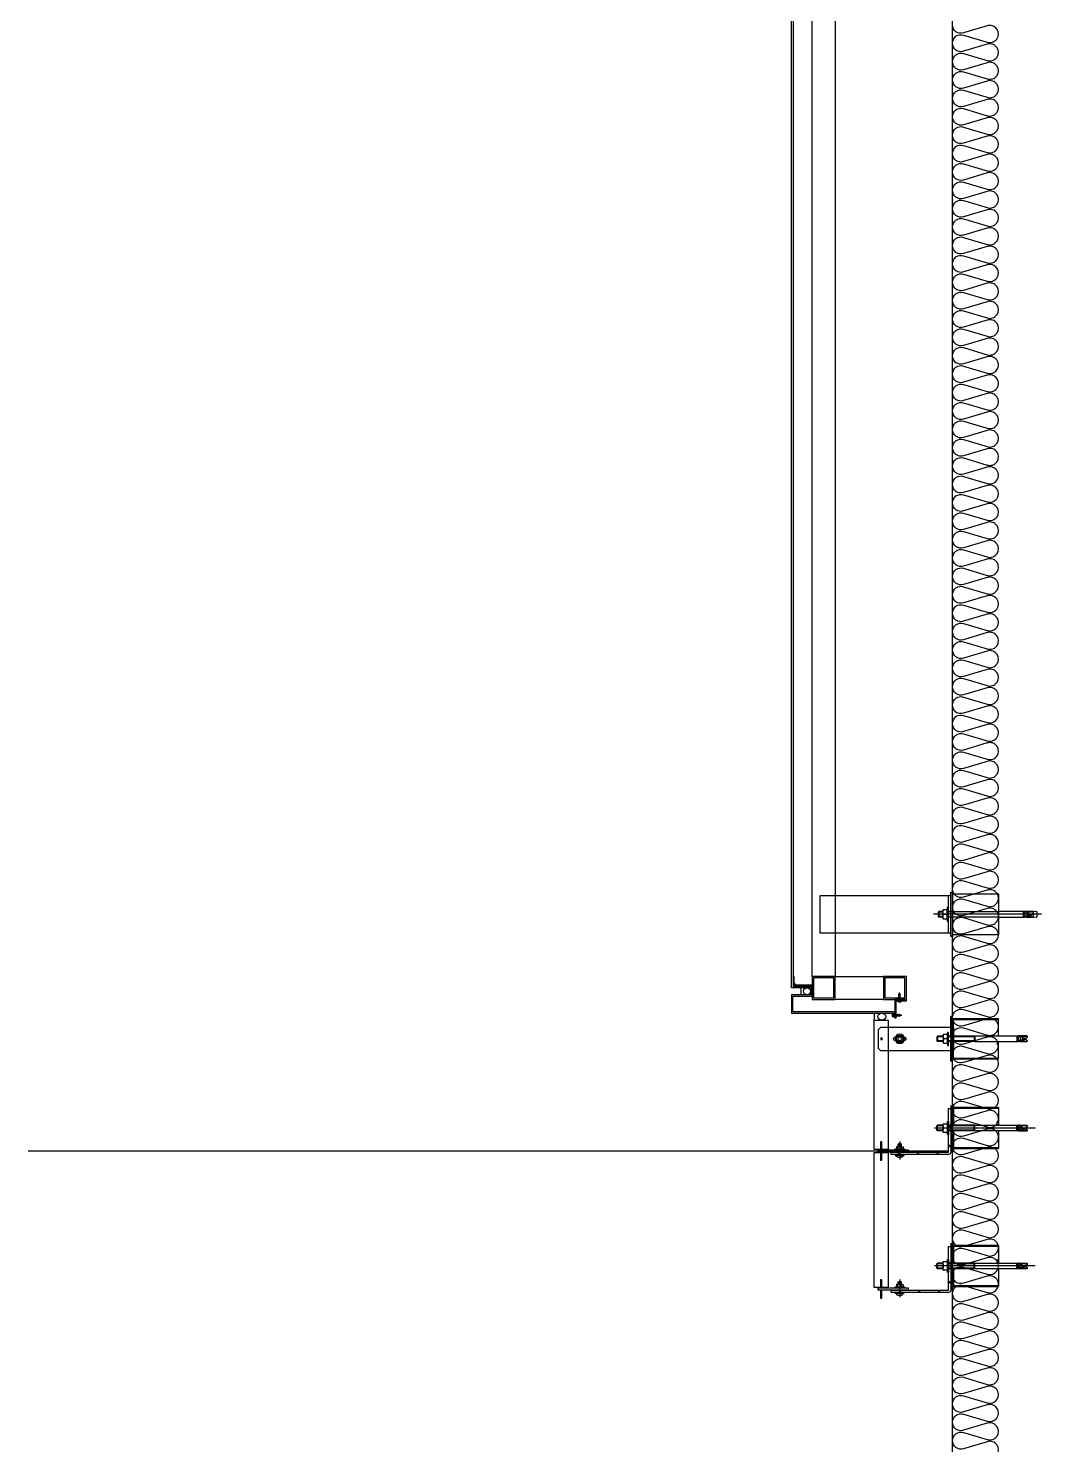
# Model space of a CAD drawing. Header units: millimetres. Extents: x -1320 to 172218, y -4077 to 50350.
# Drawn here: x 116691 to 118894, y -339 to 2742 of the extents above; entities that cross this region are included whole.
import ezdxf

# ---------------------------------------------------------------- set-up
doc = ezdxf.new("R2010")
doc.units = ezdxf.units.MM
doc.header["$LTSCALE"] = 60
for name, pattern in [('ACAD_ISO05W100', [33, 24, -3, 0, -3, 0, -3]), ('CENTER', [50.8, 31.75, -6.35, 6.35, -6.35]), ('HIDDEN2', [1, 0.5, -0.5])]:
    doc.linetypes.add(name, pattern=pattern)
for name, color, linetype in [('0-Sheet', 7, 'Continuous'), ('4-Pipe', 4, 'Continuous'), ('[0]치수선', 3, 'Continuous'), ('A-ETC-8', 8, 'Continuous'), ('A-FIN', 6, 'Continuous'), ('A-FIN(EX)', 6, 'Continuous'), ('A-SITE', 3, 'ACAD_ISO05W100'), ('ANG', 8, 'Continuous'), ('cen', 1, 'Continuous'), ('EXTRUSION', 7, 'Continuous'), ('INSUL', 8, 'Continuous'), ('ISL', 251, 'Continuous'), ('S-TEEL', 4, 'Continuous'), ('SCREW', 1, 'Continuous'), ('SEALANT', 252, 'Continuous')]:
    doc.layers.add(name, color=color, linetype=linetype)

# ---------------------------------------------------------------- blocks, each defined once
blk = doc.blocks.new('A$C632c858f')
at = {"layer": 'A-ETC-8'}
blk.add_arc((-2.8, 0), 24, 341.8248, 18.1752, dxfattribs=at)
blk.add_ellipse((34, 0), major_axis=(7.59, 0), ratio=0.987937, dxfattribs=at)
blk = doc.blocks.new('A$Cae507117')
at = {"layer": 'A-ETC-8'}
for points in [[(-50, 0), (-50, -50), (0, -50), (0, 0)], [(-46.8, -3.2), (-46.8, -46.8), (-3.2, -46.8), (-3.2, -3.2)]]:
    blk.add_lwpolyline(points, close=True, dxfattribs=at)
blk = doc.blocks.new('너트 M12')
for p, q in [((-9, 0), (9, 0)), ((-9.5, -9), (-9.5, -0.5)), ((9, -9.5), (-9, -9.5)), ((0, -8.3), (0, -1.2)), ((9.5, -0.5), (9.5, -9))]:
    blk.add_line(p, q)
for centre, start, end in [((-9, -0.5), 90, 180), ((-9, -9), 180, 270), ((9, -0.5), 0, 90), ((9, -9), 270, 0)]:
    blk.add_arc(centre, 0.5, start, end)
at = {"extrusion": (0, 0, -1)}
for centre, major_axis, ratio, start_param, end_param in [((-4.8, -0.9), (-4.75, 0.31), 0.185359, -0.024388, 3.141593), ((4.8, -0.9), (4.75, 0.31), 0.185108, 3.141593, 6.30754), ((-4.8, -8.6), (4.75, 0.31), 0.187111, 0, 3.166211), ((4.8, -8.6), (-4.75, 0.31), 0.185991, 3.117121, 6.283185)]:
    blk.add_ellipse(centre, major_axis=major_axis, ratio=ratio, start_param=start_param, end_param=end_param, dxfattribs=at)
blk = doc.blocks.new('A$C5ebcaad0')
at = {"layer": 'A-ETC-8'}
for p, q in [((-449, -225), (-214, -225)), ((-439, -220.5), (-439, -229.5)), ((-437, -219), (-437.5, -219)), ((-437.5, -231), (-437, -231)), ((-426, -220.5), (-437, -219)), ((-437, -231), (-426, -229.5)), ((-431.6, -219.7), (-431.6, -221.5)), ((-431.6, -228.5), (-431.6, -230.2)), ((-431.1, -222.3), (-429.3, -223.5)), ((-431.1, -227.7), (-429.3, -226.5)), ((-415.6, -218.7), (-430.6, -218.7)), ((-430.6, -231.2), (-415.6, -231.2)), ((-421.1, -224), (-427.7, -224)), ((-421.1, -226), (-427.7, -226)), ((-426, -220.5), (-412, -220.5)), ((-426, -229.5), (-412, -229.5)), ((-420.6, -223.5), (-420.6, -223)), ((-420.6, -227), (-420.6, -226.5)), ((-416.6, -227), (-416.6, -223)), ((-415.6, -218.7), (-412.6, -218.7)), ((-415.6, -231.2), (-412.6, -231.2)), ((-412.6, -218.7), (-412.6, -231.2)), ((-412, -231), (-412, -219)), ((-409, -219), (-412, -219)), ((-412, -231), (-409, -231)), ((-409, -231), (-409, -219)), ((-355, -219), (-409, -219)), ((-409, -231), (-355, -231)), ((-355, -219), (-245.5, -219)), ((-245.5, -231), (-355, -231)), ((-234.2, -229.5), (-224, -229.5)), ((-234, -219), (-225.5, -219)), ((-234, -220.5), (-224, -220.5)), ((-234, -231), (-225.5, -231)), ((-225.5, -231), (-225.5, -219)), ((-224, -220.5), (-225.5, -219)), ((-224, -229.5), (-225.5, -231)), ((-224, -229.5), (-224, -220.5))]:
    blk.add_line(p, q, dxfattribs=at)
for points in [[(-255, -180.5), (-255, -269.5), (-355, -269.5), (-355, -180.5)], [(33.5, -185), (-251.5, -185), (-251.5, -265), (33.5, -265)], [(-251.5, -265), (-245.5, -265), (-245.5, -185), (-251.5, -185)], [(-245.5, -210), (-245.5, -240), (-243.5, -240), (-243.5, -210)]]:
    blk.add_lwpolyline(points, close=True, dxfattribs=at)
blk.add_lwpolyline([(-251.5, -177.5), (-251.5, -272.5, -0.414214), (-252.5, -273.5), (-255, -273.5), (-255, -176.5), (-252.5, -176.5, -0.414214)], format="xyb", close=True, dxfattribs=at)
for centre, radius, start, end in [((-437.5, -220.5), 1.5, 90, 180), ((-437.5, -229.5), 1.5, 180, 270), ((-430.6, -219.7), 1, 90, 180), ((-430.6, -221.5), 1, 180, 236.3099), ((-430.6, -228.5), 1, 123.6901, 180), ((-430.6, -230.2), 1, 180, 270), ((-427.7, -221), 3, 236.3099, 270), ((-427.7, -229), 3, 90, 123.6901), ((-421.1, -223.5), 0.5, 270, 0), ((-421.1, -226.5), 0.5, 0, 90), ((-418.6, -223), 2, 90, 180), ((-418.6, -227), 2, 180, 270), ((-418.6, -223), 2, 0, 90), ((-418.6, -227), 2, 270, 0)]:
    blk.add_arc(centre, radius, start, end, dxfattribs=at)
at = {"layer": 'A-ETC-8', "xscale": -1, "rotation": 90}
blk.add_blockref('너트 M12', (-243.5, -225), dxfattribs=at)
blk = doc.blocks.new('A$C878c86f0')
at = {"layer": '[0]치수선', "ltscale": 0.5}
h = blk.add_hatch(color=8, dxfattribs=at)
h.dxf.hatch_style = 1
h.paths.add_polyline_path([(-140, 0.5), (-140, -1.5), (-137.5, -1.5, 0.414214), (-136.5, -0.5), (-136.5, 40), (-138, 40), (-138, 0.5)])
at = {"layer": 'S-TEEL'}
h = blk.add_hatch(dxfattribs=at)
h.set_pattern_fill('JIS_LC_20A', color=8, scale=1.5, angle=180)
h.set_pattern_definition([(225, (13215.134, 33281.177), (21.213203, -21.213203), []), (225, (13213.634, 33281.177), (21.213203, -21.213203), [])])
h.paths.add_polyline_path([(-131.5, -10.5, -0.414214), (-136.5, -5.5), (-136.5, 89.5), (-131.5, 89.5), (-131.5, -5.5), (-6.5, -5.5), (-6.5, -10.5)])
at = {"color": 9, "linetype": 'Continuous', "lineweight": 25}
for p, q in [((-137.5, 95.5), (-140, 95.5)), ((-140, 95.5), (-140, 89.5)), ((-140, 93.5), (-138, 93.5)), ((-138, 93.5), (-138, 54)), ((-136.5, 94.5), (-136.5, 54)), ((-240, 91.5, 0), (-140, 91.5)), ((-240, 91.5, 0), (-240, 53, 0)), ((-240, 89.5, 0), (-140, 89.5)), ((-240, 60.2, 0), (-237, 60.2, 0)), ((-240, 41, 0), (-240, 2.5, 0)), ((-237, 53, 0), (-237, 60.2, 0)), ((-142, 54), (-136.5, 54)), ((-136.5, 40), (-142, 40)), ((-138, 0.5), (-138, 40)), ((-136.5, 40), (-136.5, -0.5)), ((-140, 4.5), (-240, 4.5, 0)), ((-140, 2.5), (-240, 2.5, 0)), ((-140, 4.5), (-140, -1.5)), ((-138, 0.5), (-140, 0.5)), ((-140, -1.5), (-137.5, -1.5))]:
    blk.add_line(p, q, dxfattribs=at)
at = {"color": 9, "ltscale": 0.5}
for p, q in [((-142, 89.5), (-142, 54)), ((-188.8, 53), (-131.5, 53)), ((-188.8, 53), (-187.3, 51.5)), ((-188.8, 41), (-188.8, 53)), ((-188.8, 51.5), (-131.5, 51.5)), ((-188.8, 42.5), (-131.5, 42.5)), ((-188.8, 41), (-187.3, 42.5)), ((-188.8, 41), (-131.5, 41)), ((-187.3, 42.5), (-187.3, 51.5)), ((-142, 40), (-142, 4.5)), ((-129.5, 61.3), (-131.5, 61.3)), ((-131.5, 61.3), (-131.5, 32.8)), ((-131.5, 32.8), (-129.5, 32.8)), ((-129.5, 32.8), (-129.5, 61.3)), ((-129.5, 56), (-129.5, 38)), ((-129.5, 53), (-129.5, 53)), ((-129.5, 51.5), (-129.4, 51.5)), ((-129.5, 42.5), (-129.4, 42.5)), ((-129.5, 41), (-129.5, 41)), ((-120.5, 56.5), (-129, 56.5)), ((-129, 37.5), (-120.5, 37.5)), ((-128.3, 47), (-121.2, 47)), ((-120.1, 51.5), (-106, 51.5)), ((-120.1, 42.5), (-106, 42.5)), ((-120, 38), (-120, 56)), ((-120, 53), (-107.5, 53)), ((-120, 41), (-107.5, 41)), ((-107.5, 41), (-107.5, 53)), ((-106, 51.5), (-107.5, 53)), ((-106, 42.5), (-107.5, 41)), ((-106, 42.5), (-106, 51.5))]:
    blk.add_line(p, q, dxfattribs=at)
at = {"color": 9}
for p, q in [((-302.6, 52, 0), (-302.6, 50.3, 0)), ((-302.6, 43.2, 0), (-302.6, 41.5, 0)), ((-302.6, 41.7, 0), (-297, 42.5, 0)), ((-297, 51.5, 0), (-302.5, 52.3, 0)), ((-302.1, 49.5, 0), (-300.3, 48.3, 0)), ((-302.1, 44, 0), (-300.3, 45.2, 0)), ((-286.6, 53, 0), (-301.6, 53, 0)), ((-301.6, 40.5, 0), (-286.6, 40.5, 0)), ((-292.1, 47.7, 0), (-298.7, 47.7, 0)), ((-292.1, 45.7, 0), (-298.7, 45.7, 0)), ((-297, 51.5, 0), (-283, 51.5, 0)), ((-297, 42.5, 0), (-283, 42.5, 0)), ((-291.6, 48.2, 0), (-291.6, 48.7, 0)), ((-291.6, 44.7, 0), (-291.6, 45.2, 0)), ((-289.6, 50.7, 0), (-289.6, 50.7, 0)), ((-289.6, 42.7, 0), (-289.6, 42.7, 0)), ((-287.6, 44.7, 0), (-287.6, 48.7, 0)), ((-286.6, 53, 0), (-283.6, 53, 0)), ((-286.6, 40.5, 0), (-283.6, 40.5, 0)), ((-283.6, 53, 0), (-283.6, 40.5, 0)), ((-283, 41, 0), (-283, 53, 0)), ((-280, 53, 0), (-283, 53, 0)), ((-283, 41, 0), (-280, 41, 0)), ((-280, 41, 0), (-280, 53, 0)), ((-188.8, 53), (-280, 53, 0)), ((-280, 41, 0), (-188.8, 41))]:
    blk.add_line(p, q, dxfattribs=at)
at = {"color": 9, "linetype": 'Continuous', "lineweight": 25}
for centre, start, end in [((-137.5, 94.5), 0, 90), ((-137.5, -0.5), 270, 0)]:
    blk.add_arc(centre, 1, start, end, dxfattribs=at)
at = {"color": 9}
for centre, radius, start, end in [((-301.6, 52, 0), 1, 90, 180), ((-301.6, 50.3, 0), 1, 180, 236.3099), ((-301.6, 43.2, 0), 1, 123.6901, 180), ((-301.6, 41.5, 0), 1, 180, 270), ((-298.7, 50.7, 0), 3, 236.3099, 270), ((-298.7, 42.7, 0), 3, 90, 123.6901), ((-292.1, 48.2, 0), 0.5, 270, 0), ((-292.1, 45.2, 0), 0.5, 0, 90), ((-289.6, 48.7, 0), 2, 90, 180), ((-289.6, 44.7, 0), 2, 180, 270), ((-289.6, 48.7, 0), 2, 0, 90), ((-289.6, 44.7, 0), 2, 270, 0)]:
    blk.add_arc(centre, radius, start, end, dxfattribs=at)
at = {"color": 9, "ltscale": 0.5}
for centre, start, end in [((-129, 56), 90, 180), ((-129, 38), 180, 270), ((-120.5, 56), 0, 90), ((-120.5, 38), 270, 0)]:
    blk.add_arc(centre, 0.5, start, end, dxfattribs=at)
for centre, major_axis, ratio, start_param, end_param in [((-128.6, 42.2), (0.31, 4.75), 0.187111, 0, 3.166211), ((-128.6, 51.7), (0.31, -4.75), 0.185991, 3.117121, 6.283185), ((-120.9, 51.7), (0.31, 4.75), 0.185108, 3.141593, 6.30754), ((-120.9, 42.2), (0.31, -4.75), 0.185359, -0.024388, 3.141593)]:
    blk.add_ellipse(centre, major_axis=major_axis, ratio=ratio, start_param=start_param, end_param=end_param, dxfattribs=at)
at = {"layer": '[0]치수선', "color": 8, "linetype": 'CENTER', "ltscale": 0.2}
for p, q in [((-320, 47, 0), (-101, 47)), ((-136.5, 54), (-136.5, 40))]:
    blk.add_line(p, q, dxfattribs=at)
at = {"layer": 'ANG'}
for p, q in [((-15.6, 1.5), (-35.4, 1.5)), ((-35.4, 1.5), (-35.4, -0.5)), ((-29.5, 5.5), (-30.5, 6.4)), ((-30.5, 6.4), (-28.5, 6.4)), ((-29.5, 11.4), (-28.5, 12.4)), ((-21.5, 11.4), (-29.5, 11.4)), ((-29.5, 6.4), (-29.5, 11.4)), ((-21.5, 10.4), (-29.5, 10.4)), ((-21.5, 9.4), (-29.5, 9.4)), ((-21.5, 8.4), (-29.5, 8.4)), ((-21.5, 7.4), (-29.5, 7.4)), ((-28.5, 6.4), (-29.5, 5.5)), ((-29.5, 1.5), (-29.5, 5.5)), ((-28.5, 12.4), (-22.5, 12.4)), ((-28.5, 6.4), (-22.5, 6.4)), ((-22.5, 12.4), (-21.5, 11.4)), ((-20.5, 6.4), (-22.5, 6.4)), ((-22.5, 6.4), (-21.5, 5.5)), ((-21.5, 11.4), (-21.5, 6.4)), ((-15.6, -0.5), (-15.6, 1.5)), ((-35.3, -12.5), (-35.3, -10.5)), ((-15.4, -12.5), (-35.3, -12.5)), ((-15.4, -10.5), (-15.4, -12.5))]:
    blk.add_line(p, q, dxfattribs=at)
at = {"layer": 'ANG', "extrusion": (0, 0, -1)}
for p, q in [((-32.4, 6.4), (-32.9, 5.9)), ((-32.9, 5.9), (-32.9, 2)), ((-32.9, 2), (-32.4, 1.5)), ((-30.5, 6.4), (-32.4, 6.4)), ((-21.5, 5.5), (-20.5, 6.4)), ((-21.5, 1.5), (-21.5, 5.5)), ((-20.5, 6.4), (-18.6, 6.4)), ((-18.6, 6.4), (-18.1, 5.9)), ((-18.1, 2), (-18.6, 1.5)), ((-18.1, 5.9), (-18.1, 2))]:
    blk.add_line(p, q, dxfattribs=at)
for points in [[(-13.5, -0.5), (-13.5, 17), (-16.5, 17), (-16.5, -0.5)], [(-16.5, -5.5), (-16.5, -23), (-13.5, -23), (-13.5, -5.5)]]:
    blk.add_lwpolyline(points, dxfattribs=at)
at = {"layer": 'ANG'}
blk.add_lwpolyline([(-43.5, -5.5), (21.5, -5.5), (21.5, -0.5), (-43.5, -0.5)], close=True, dxfattribs=at)
blk.add_arc((-25.3, -9.5), 8.08, 202.3911, 337.6089, dxfattribs=at)
at = {"layer": 'cen'}
blk.add_line((-25.5, 17.8), (-25.5, -21.2), dxfattribs=at)
at = {"layer": 'S-TEEL'}
blk.add_lwpolyline([(-131.5, -10.5), (-6.5, -10.5), (-6.5, -5.5), (-131.5, -5.5), (-131.5, 89.5), (-136.5, 89.5), (-136.5, -5.5, 0.414214)], format="xyb", close=True, dxfattribs=at)
blk = doc.blocks.new('A$C141843b3')
at = {"color": 9, "linetype": 'Continuous', "lineweight": 25}
for p, q in [((-140, -5.5, 0), (-240, -5.5)), ((-240, -44), (-240, -5.5)), ((-140, -7.5, 0), (-240, -7.5)), ((-140, -1.5, 0), (-137.5, -1.5, 0)), ((-140, -7.5, 0), (-140, -1.5, 0)), ((-138, -3.5, 0), (-140, -3.5, 0)), ((-138, -3.5, 0), (-138, -43, 0)), ((-136.5, -43, 0), (-136.5, -2.5, 0)), ((-240, -94.5), (-240, -56)), ((-237, -56), (-237, -63.2)), ((-136.5, -43, 0), (-142, -43, 0)), ((-142, -57, 0), (-136.5, -57, 0)), ((-138, -96.5, 0), (-138, -57, 0)), ((-136.5, -97.5, 0), (-136.5, -57, 0)), ((-240, -63.2), (-237, -63.2)), ((-240, -92.5), (-140, -92.5, 0)), ((-240, -94.5), (-140, -94.5, 0)), ((-140, -98.5, 0), (-140, -92.5, 0)), ((-140, -96.5, 0), (-138, -96.5, 0)), ((-137.5, -98.5, 0), (-140, -98.5, 0))]:
    blk.add_line(p, q, dxfattribs=at)
at = {"color": 9, "ltscale": 0.5}
for p, q in [((-142, -43, 0), (-142, -7.5, 0)), ((-188.8, -44, 0), (-131.5, -44, 0)), ((-188.8, -44, 0), (-187.3, -45.5, 0)), ((-188.8, -44, 0), (-188.8, -56, 0)), ((-188.8, -45.5, 0), (-131.5, -45.5, 0)), ((-188.8, -54.5, 0), (-131.5, -54.5, 0)), ((-188.8, -56, 0), (-187.3, -54.5, 0)), ((-188.8, -56, 0), (-131.5, -56, 0)), ((-187.3, -45.5, 0), (-187.3, -54.5, 0)), ((-142, -92.5, 0), (-142, -57, 0)), ((-131.5, -64.3, 0), (-131.5, -35.8, 0)), ((-131.5, -35.8, 0), (-129.5, -35.8, 0)), ((-129.5, -35.8, 0), (-129.5, -64.3, 0)), ((-129.5, -59, 0), (-129.5, -41, 0)), ((-129.5, -44, 0), (-129.5, -44, 0)), ((-129.5, -45.5, 0), (-129.4, -45.5, 0)), ((-129.5, -54.5, 0), (-129.4, -54.5, 0)), ((-129.5, -56, 0), (-129.5, -56, 0)), ((-129, -40.5, 0), (-120.5, -40.5, 0)), ((-120.5, -59.5, 0), (-129, -59.5, 0)), ((-128.3, -50, 0), (-121.2, -50, 0)), ((-120.1, -45.5, 0), (-106, -45.5, 0)), ((-120.1, -54.5, 0), (-106, -54.5, 0)), ((-120, -41, 0), (-120, -59, 0)), ((-120, -44, 0), (-107.5, -44, 0)), ((-120, -56, 0), (-107.5, -56, 0)), ((-107.5, -44, 0), (-107.5, -56, 0)), ((-106, -45.5, 0), (-107.5, -44, 0)), ((-106, -54.5, 0), (-107.5, -56, 0)), ((-106, -45.5, 0), (-106, -54.5, 0)), ((-129.5, -64.3, 0), (-131.5, -64.3, 0))]:
    blk.add_line(p, q, dxfattribs=at)
at = {"color": 9}
for p, q in [((-302.6, -46.2), (-302.6, -44.5)), ((-302.6, -44.7), (-297, -45.5)), ((-302.6, -55), (-302.6, -53.3)), ((-297, -54.5), (-302.5, -55.3)), ((-302.1, -47), (-300.3, -48.2)), ((-302.1, -52.5), (-300.3, -51.3)), ((-301.6, -43.5), (-286.6, -43.5)), ((-286.6, -56), (-301.6, -56)), ((-292.1, -48.8), (-298.7, -48.8)), ((-292.1, -50.8), (-298.7, -50.8)), ((-297, -45.5), (-283, -45.5)), ((-297, -54.5), (-283, -54.5)), ((-291.6, -47.8), (-291.6, -48.3)), ((-291.6, -51.2), (-291.6, -51.8)), ((-289.6, -45.8), (-289.6, -45.8)), ((-289.6, -53.8), (-289.6, -53.8)), ((-287.6, -47.8), (-287.6, -51.8)), ((-286.6, -43.5), (-283.6, -43.5)), ((-286.6, -56), (-283.6, -56)), ((-283.6, -56), (-283.6, -43.5)), ((-283, -44), (-283, -56)), ((-283, -44), (-280, -44)), ((-280, -56), (-283, -56)), ((-280, -44), (-280, -56)), ((-280, -44), (-188.8, -44, 0)), ((-188.8, -56, 0), (-280, -56))]:
    blk.add_line(p, q, dxfattribs=at)
at = {"color": 9, "linetype": 'Continuous', "lineweight": 25}
for centre, start, end in [((-137.5, -2.5, 0), 0, 90), ((-137.5, -97.5, 0), 270, 0)]:
    blk.add_arc(centre, 1, start, end, dxfattribs=at)
at = {"color": 9}
for centre, radius, start, end in [((-301.6, -44.5), 1, 90, 180), ((-301.6, -46.2), 1, 180, 236.3099), ((-301.6, -53.3), 1, 123.6901, 180), ((-301.6, -55), 1, 180, 270), ((-298.7, -45.8), 3, 236.3099, 270), ((-298.7, -53.8), 3, 90, 123.6901), ((-292.1, -48.3), 0.5, 270, 0), ((-292.1, -51.2), 0.5, 0, 90), ((-289.6, -47.8), 2, 90, 180), ((-289.6, -51.8), 2, 180, 270), ((-289.6, -47.8), 2, 0, 90), ((-289.6, -51.8), 2, 270, 0)]:
    blk.add_arc(centre, radius, start, end, dxfattribs=at)
at = {"color": 9, "ltscale": 0.5}
for centre, start, end in [((-129, -41, 0), 90, 180), ((-129, -59, 0), 180, 270), ((-120.5, -41, 0), 0, 90), ((-120.5, -59, 0), 270, 0)]:
    blk.add_arc(centre, 0.5, start, end, dxfattribs=at)
at = {"color": 9, "ltscale": 0.5, "extrusion": (0, 0, -1)}
for centre, major_axis, ratio, start_param, end_param in [((-128.6, -45.2, 0), (0.31, -4.75), 0.187111, 0, 3.166211), ((-128.6, -54.7, 0), (0.31, 4.75), 0.185991, 3.117121, 6.283185), ((-120.9, -45.2, 0), (0.31, 4.75), 0.185359, -0.024388, 3.141593), ((-120.9, -54.7, 0), (0.31, -4.75), 0.185108, 3.141593, 6.30754)]:
    blk.add_ellipse(centre, major_axis=major_axis, ratio=ratio, start_param=start_param, end_param=end_param, dxfattribs=at)
at = {"layer": 'ANG'}
for p, q in [((-29.3, -43.5, 0), (-33, -50, 0)), ((-33, -50, 0), (-29.3, -56.5, 0)), ((-21.7, -43.5, 0), (-29.3, -43.5, 0)), ((-29.3, -56.5, 0), (-21.7, -56.5, 0)), ((-18, -50, 0), (-21.7, -43.5, 0)), ((-21.7, -56.5, 0), (-18, -50, 0))]:
    blk.add_line(p, q, dxfattribs=at)
at = {"layer": 'ANG', "elevation": 0}
blk.add_lwpolyline([(-142.5, -25), (16.5, -25), (21.5, -30), (21.5, -70), (16.5, -75), (-142.5, -75), (-142.5, -25)], dxfattribs=at)
for points in [[(-142.5, -25), (-142.5, -75), (-137.5, -75), (-137.5, -25)], [(-25.5, -50), (-25.5, -50), (-25.5, -50), (-25.5, -50), (-25.5, -50), (-25.5, -50)]]:
    blk.add_lwpolyline(points, close=True, dxfattribs=at)
at = {"layer": 'ANG'}
for centre, radius in [((-25.5, -50, 0), 10), ((-25.5, -50, 0), 7.5), ((-25.5, -50, 0), 4), ((14, -50, 0), 2)]:
    blk.add_circle(centre, radius, dxfattribs=at)
for centre, start, end in [((-34.9, -50, 0), 86.4468, 273.5532), ((-16.1, -50, 0), 266.4468, 93.5532)]:
    blk.add_arc(centre, 4, start, end, dxfattribs=at)
blk = doc.blocks.new('PH-4-16')
at = {"layer": 'SCREW'}
for p, q in [((-1.5, 0), (-1.5, -1)), ((1.5, 0), (1.5, -1.6)), ((0.1, -0.9), (-2, -1.2)), ((-2, -1.2), (-1.5, -1)), ((0.1, -1), (-2, -1.3)), ((-2, -1.3), (-1.5, -1.5)), ((2, -1.8), (-2, -2.4)), ((-2, -2.4), (-1.5, -2.2)), ((-2, -2.5), (-1.5, -2.7)), ((2, -3), (-2, -3.7)), ((-2, -3.6), (-1.5, -3.5)), ((-2, -3.8), (-1.5, -4)), ((2, -4.3), (-2, -4.9)), ((-2, -4.9), (-1.5, -4.7)), ((-2, -5), (-1.5, -5.2)), ((2, -5.5), (-2, -6.2)), ((-2, -6.1), (-1.5, -5.9)), ((-2, -6.2), (-1.5, -6.4)), ((2, -6.7), (-2, -7.4)), ((-2, -7.4), (-1.5, -7.2)), ((-2, -7.5), (-1.5, -7.7)), ((2, -8), (-2, -8.6)), ((-2, -8.6), (-1.5, -8.4)), ((-2, -8.7), (-1.5, -8.9)), ((2, -9.2), (-2, -9.9)), ((-2, -9.9), (-1.5, -9.7)), ((-2, -10), (-1.5, -10.2)), ((2, -10.5), (-2, -11.1)), ((-2, -11.1), (-1.5, -10.9)), ((-2, -11.2), (-1.5, -11.4)), ((2, -1.9), (-2, -2.5)), ((2, -3.1), (-2, -3.8)), ((2, -4.4), (-2, -5)), ((2, -5.6), (-2, -6.3)), ((2, -6.9), (-2, -7.5)), ((2, -8.1), (-2, -8.7)), ((2, -9.3), (-2, -10)), ((2, -10.6), (-2, -11.2)), ((0.1, -0.9), (-1.5, -1)), ((0.1, -1), (-1.5, -1.5)), ((-1.5, -1.5), (-1.5, -2.2)), ((1.5, -1.6), (-1.5, -2.2)), ((1.5, -2.1), (-1.5, -2.7)), ((-1.5, -2.7), (-1.5, -3.5)), ((1.5, -2.8), (-1.5, -3.5)), ((1.5, -3.3), (-1.5, -4)), ((1.5, -4.1), (-1.5, -4.7)), ((1.5, -4.6), (-1.5, -5.2)), ((-1.5, -5.2), (-1.5, -5.9)), ((1.5, -5.3), (-1.5, -5.9)), ((1.5, -5.8), (-1.5, -6.4)), ((-1.5, -6.4), (-1.5, -7.2)), ((1.5, -6.5), (-1.5, -7.2)), ((1.5, -7.1), (-1.5, -7.7)), ((-1.5, -7.7), (-1.5, -8.4)), ((1.5, -7.8), (-1.5, -8.4)), ((1.5, -8.3), (-1.5, -8.9)), ((-1.5, -8.9), (-1.5, -9.7)), ((1.5, -9), (-1.5, -9.7)), ((1.5, -9.5), (-1.5, -10.2)), ((-1.5, -10.2), (-1.5, -10.9)), ((1.5, -10.3), (-1.5, -10.9)), ((1.5, -10.8), (-1.5, -11.4)), ((-1.5, -11.4), (-1.5, -14.5)), ((-1.5, -14.5), (-1.1, -14.5)), ((0, -16), (-1.5, -14.5)), ((-1.1, -12.6), (-1.1, -14.5)), ((-1.1, -14.5), (0, -16)), ((0, -16), (1.5, -14.5)), ((1.5, -14.5), (0.4, -12.2)), ((1.5, -1.6), (2, -1.8)), ((2, -1.9), (1.5, -2.1)), ((1.5, -2.1), (1.5, -2.8)), ((2, -3), (1.5, -2.8)), ((2, -3.1), (1.5, -3.3)), ((1.5, -3.3), (1.5, -4.1)), ((2, -4.3), (1.5, -4.1)), ((2, -4.4), (1.5, -4.6)), ((1.5, -4.6), (1.5, -5.3)), ((2, -5.5), (1.5, -5.3)), ((2, -5.6), (1.5, -5.8)), ((1.5, -5.8), (1.5, -6.5)), ((2, -6.7), (1.5, -6.5)), ((2, -6.9), (1.5, -7.1)), ((1.5, -7.1), (1.5, -7.8)), ((2, -8), (1.5, -7.8)), ((2, -8.1), (1.5, -8.3)), ((1.5, -8.3), (1.5, -9)), ((2, -9.2), (1.5, -9)), ((2, -9.3), (1.5, -9.5)), ((1.5, -9.5), (1.5, -10.3)), ((2, -10.5), (1.5, -10.3)), ((2, -10.6), (1.5, -10.8)), ((1.5, -10.8), (1.5, -14.5))]:
    blk.add_line(p, q, dxfattribs=at)
at = {"layer": 'SCREW', "color": 1, "linetype": 'CENTER'}
blk.add_line((0, 4), (0, -17.7), dxfattribs=at)
at = {"layer": 'SCREW', "linetype": 'HIDDEN2'}
blk.add_line((-1.5, -4), (-1.5, -4.7), dxfattribs=at)
at = {"layer": 'SCREW'}
blk.add_lwpolyline([(3.5, 1), (3.5, 0), (-3.5, 0), (-3.5, 1, -0.336479), (-2.5, 2.2, -0.138717), (2.5, 2.2, -0.336479)], format="xyb", close=True, dxfattribs=at)
blk.add_lwpolyline([(-2.5, 2.2), (-2.3, 2), (-2.1, 1.9), (-1.8, 1.9), (-1.5, 2), (-1.3, 2), (-1, 2.1), (-0.8, 2.1), (-0.7, 2.1), (-0.6, 2.1), (-0.5, 2), (-0.5, 1.8), (-0.5, 1.6), (-0.5, 1.4), (-0.5, 1.2), (-0.5, 1), (-0.5, 0.8), (-0.4, 0.7), (-0.3, 0.6), (-0.1, 0.6), (0, 0.5), (0.1, 0.6), (0.3, 0.6), (0.4, 0.7), (0.5, 0.8), (0.5, 1), (0.5, 1.2), (0.5, 1.4), (0.5, 1.6), (0.5, 1.8), (0.5, 2), (0.6, 2.1), (0.7, 2.1), (0.8, 2.1), (1, 2.1), (1.3, 2), (1.5, 2), (1.8, 1.9), (2.1, 1.9), (2.3, 2), (2.5, 2.2)], dxfattribs=at)
for centre, radius, start, end in [((-1.9, -1.2), 0.0931, 139.8661, 209.9246), ((-1.9, -2.5), 0.0931, 139.8661, 209.9246), ((-1.9, -3.7), 0.0931, 139.8661, 209.9246), ((-1.9, -4.9), 0.0931, 139.8661, 209.9246), ((-1.9, -6.2), 0.0931, 139.8661, 209.9246), ((-1.9, -7.4), 0.0931, 139.8661, 209.9246), ((-1.9, -8.7), 0.0931, 139.8661, 209.9246), ((-1.9, -9.9), 0.0931, 139.8661, 209.9246), ((-1.9, -11.2), 0.0931, 139.8661, 209.9246), ((-0.3, -12.6), 0.815, 27.365, 180), ((0, -0.9), 0.0605, 310.7271, 69.3149), ((1.9, -1.8), 0.0931, 319.8661, 29.9246), ((1.9, -3.1), 0.0931, 319.8661, 29.9246), ((1.9, -4.3), 0.0931, 319.8661, 29.9246), ((1.9, -5.6), 0.0931, 319.8661, 29.9246), ((1.9, -6.8), 0.0931, 319.8661, 29.9246), ((1.9, -8), 0.0931, 319.8661, 29.9246), ((1.9, -9.3), 0.0931, 319.8661, 29.9246), ((1.9, -10.5), 0.0931, 319.8661, 29.9246)]:
    blk.add_arc(centre, radius, start, end, dxfattribs=at)

msp = doc.modelspace()

# ---------------------------------------------------------------- linework, layer by layer
at = {"layer": '0-Sheet', "elevation": 0}
msp.add_lwpolyline([(118572, 603), (118353, 603), (118353, 637), (118395, 637), (118395, 647), (118392, 647), (118392, 647), (118392, 640), (118350, 640), (118350, 600), (118572, 600)], dxfattribs=at)
msp.add_lwpolyline([(118572, 603, -0.414214), (118575, 600), (118575, 591), (118572, 591), (118572, 600)], format="xyb", dxfattribs=at)
at = {"layer": '4-Pipe', "elevation": 0}
msp.add_lwpolyline([(118575, 630), (118575, 590), (118578, 590), (118578, 627), (118600, 627), (118600, 630)], close=True, dxfattribs=at)
at = {"layer": 'A-ETC-8'}
for p, q in [((118395, 680), (118395, 47070, 0)), ((118445, 47070, 0), (118445, 680)), ((118445, 680), (118550, 680)), ((118550, 630), (118445, 630))]:
    msp.add_line(p, q, dxfattribs=at)
at = {"layer": 'A-ETC-8', "elevation": 0}
msp.add_lwpolyline([(118358, 659), (118393, 659), (118393, 648), (118395, 648), (118395, 661), (118359.7, 661, 0.226541), (118356, 664.7), (118356, 679.4), (118354, 679.4), (118354, 663, -0.414214)], format="xyb", close=True, dxfattribs=at)
at = {"layer": 'A-FIN', "elevation": 0}
msp.add_lwpolyline([(118391, 659), (118391, 655), (118350, 655), (118350, 3392.5), (118391, 3392.5), (118391, 3388.5), (118354, 3388.5), (118354, 659), (118391, 659)], close=True, dxfattribs=at)
at = {"layer": 'A-FIN(EX)', "elevation": 0}
for points in [[(118560, 585), (118560, 303), (118530, 303), (118530, 585)], [(118560, 297), (118560, 3), (118530, 3), (118530, 297)]]:
    msp.add_lwpolyline(points, close=True, dxfattribs=at)
at = {"layer": 'A-SITE', "linetype": 'Continuous'}
msp.add_line((118690.6, 300), (116690.6, 300), dxfattribs=at)
at = {"layer": 'INSUL'}
msp.add_line((118700, -1850, 0), (118700, 47000, 0), dxfattribs=at)
at = {"layer": 'ISL', "elevation": 0}
msp.add_lwpolyline([(118775.8, -367.6, 1.372593), (118775.8, -332.3), (118724.2, -347.6, -0.509267), (118700, -330, -0.509267), (118724.2, -312.3), (118775.8, -327.6, 1.372593), (118775.8, -292.3), (118724.2, -307.6, -0.509267), (118700, -290, -0.509267), (118724.2, -272.3), (118775.8, -287.6, 1.372593), (118775.8, -252.3), (118724.2, -267.6, -0.509267), (118700, -250, -0.509267), (118724.2, -232.3), (118775.8, -247.6, 1.372593), (118775.8, -212.3), (118724.2, -227.6, -0.509267), (118700, -210, -0.509267), (118724.2, -192.3), (118775.8, -207.6, 1.372593), (118775.8, -172.3), (118724.2, -187.6, -0.509267), (118700, -170, -0.509267), (118724.2, -152.3), (118775.8, -167.6, 1.372593), (118775.8, -132.3), (118724.2, -147.6, -0.509267), (118700, -130, -0.509267), (118724.2, -112.3), (118775.8, -127.6, 1.372593), (118775.8, -92.3), (118724.2, -107.6, -0.509267), (118700, -90, -0.509267), (118724.2, -72.3), (118775.8, -87.6, 1.372593), (118775.8, -52.3), (118724.2, -67.6, -0.509267), (118700, -50, -0.509267), (118724.2, -32.3), (118775.8, -47.6, 1.372593), (118775.8, -12.3), (118724.2, -27.6, -0.509267), (118700, -10, -0.509267), (118724.2, 7.7), (118775.8, -7.6, 1.372593), (118775.8, 27.7), (118724.2, 12.4, -0.509267), (118700, 30, -0.509267), (118724.2, 47.7), (118775.8, 32.4, 1.372593), (118775.8, 67.7), (118724.2, 52.4, -0.509267), (118700, 70, -0.509267), (118724.2, 87.7), (118775.8, 72.4, 1.372593), (118775.8, 107.7), (118724.2, 92.4, -0.509267), (118700, 110, -0.509267), (118724.2, 127.7), (118775.8, 112.4, 1.372593), (118775.8, 147.7), (118724.2, 132.4, -0.509267), (118700, 150, -0.509267), (118724.2, 167.7), (118775.8, 152.4, 1.372593), (118775.8, 187.7), (118724.2, 172.4, -0.509267), (118700, 190, -0.509267), (118724.2, 207.7), (118775.8, 192.4, 1.372593), (118775.8, 227.7), (118724.2, 212.4, -0.509267), (118700, 230, -0.509267), (118724.2, 247.7), (118775.8, 232.4, 1.372593), (118775.8, 267.7), (118724.2, 252.4, -0.509267), (118700, 270, -0.509267), (118724.2, 287.7), (118775.8, 272.4, 1.372593), (118775.8, 307.7), (118724.2, 292.4, -0.509267), (118700, 310, -0.509267), (118724.2, 327.7), (118775.8, 312.4, 1.372593), (118775.8, 347.7), (118724.2, 332.4, -0.509267), (118700, 350, -0.509267), (118724.2, 367.7), (118775.8, 352.4, 1.372593), (118775.8, 387.7), (118724.2, 372.4, -0.509267), (118700, 390, -0.509267), (118724.2, 407.7), (118775.8, 392.4, 1.372593), (118775.8, 427.7), (118724.2, 412.4, -0.509267), (118700, 430, -0.509267), (118724.2, 447.7), (118775.8, 432.4, 1.372593), (118775.8, 467.7), (118724.2, 452.4, -0.509267), (118700, 470, -0.509267), (118724.2, 487.7), (118775.8, 472.4, 1.372593), (118775.8, 507.7), (118724.2, 492.4, -0.509267), (118700, 510, -0.509267), (118724.2, 527.7), (118775.8, 512.4, 1.372593), (118775.8, 547.7), (118724.2, 532.4, -0.509267), (118700, 550, -0.509267), (118724.2, 567.7), (118775.8, 552.4, 1.372593), (118775.8, 587.7), (118724.2, 572.4, -0.509267), (118700, 590, -0.509267), (118724.2, 607.7), (118775.8, 592.4, 1.372593), (118775.8, 627.7), (118724.2, 612.4, -0.509267), (118700, 630, -0.509267), (118724.2, 647.7), (118775.8, 632.4, 1.372593), (118775.8, 667.7), (118724.2, 652.4, -0.509267), (118700, 670, -0.509267), (118724.2, 687.7), (118775.8, 672.4, 1.372593), (118775.8, 707.7), (118724.2, 692.4, -0.509267), (118700, 710, -0.509267), (118724.2, 727.7), (118775.8, 712.4, 1.372593), (118775.8, 747.7), (118724.2, 732.4, -0.509267), (118700, 750, -0.509267), (118724.2, 767.7), (118775.8, 752.4, 1.372593), (118775.8, 787.7), (118724.2, 772.4, -0.509267), (118700, 790, -0.509267), (118724.2, 807.7), (118775.8, 792.4, 1.372593), (118775.8, 827.7), (118724.2, 812.4, -0.509267), (118700, 830, -0.509267), (118724.2, 847.7), (118775.8, 832.4, 1.372593), (118775.8, 867.7), (118724.2, 852.4, -0.509267), (118700, 870, -0.509267), (118724.2, 887.7), (118775.8, 872.4, 1.372593), (118775.8, 907.7), (118724.2, 892.4, -0.509267), (118700, 910, -0.509267), (118724.2, 927.7), (118775.8, 912.4, 1.372593), (118775.8, 947.7), (118724.2, 932.4, -0.509267), (118700, 950, -0.509267), (118724.2, 967.7), (118775.8, 952.4, 1.372593), (118775.8, 987.7), (118724.2, 972.4, -0.509267), (118700, 990, -0.509267), (118724.2, 1007.7), (118775.8, 992.4, 1.372593), (118775.8, 1027.7), (118724.2, 1012.4, -0.509267), (118700, 1030, -0.509267), (118724.2, 1047.7), (118775.8, 1032.4, 1.372593), (118775.8, 1067.7), (118724.2, 1052.4, -0.509267), (118700, 1070, -0.509267), (118724.2, 1087.7), (118775.8, 1072.4, 1.372593), (118775.8, 1107.7), (118724.2, 1092.4, -0.509267), (118700, 1110, -0.509267), (118724.2, 1127.7), (118775.8, 1112.4, 1.372593), (118775.8, 1147.7), (118724.2, 1132.4, -0.509267), (118700, 1150, -0.509267), (118724.2, 1167.7), (118775.8, 1152.4, 1.372593), (118775.8, 1187.7), (118724.2, 1172.4, -0.509267), (118700, 1190, -0.509267), (118724.2, 1207.7), (118775.8, 1192.4, 1.372593), (118775.8, 1227.7), (118724.2, 1212.4, -0.509267), (118700, 1230, -0.509267), (118724.2, 1247.7), (118775.8, 1232.4, 1.372593), (118775.8, 1267.7), (118724.2, 1252.4, -0.509267), (118700, 1270, -0.509267), (118724.2, 1287.7), (118775.8, 1272.4, 1.372593), (118775.8, 1307.7), (118724.2, 1292.4, -0.509267), (118700, 1310, -0.509267), (118724.2, 1327.7), (118775.8, 1312.4, 1.372593), (118775.8, 1347.7), (118724.2, 1332.4, -0.509267), (118700, 1350, -0.509267), (118724.2, 1367.7), (118775.8, 1352.4, 1.372593), (118775.8, 1387.7), (118724.2, 1372.4, -0.509267), (118700, 1390, -0.509267), (118724.2, 1407.7), (118775.8, 1392.4, 1.372593), (118775.8, 1427.7), (118724.2, 1412.4, -0.509267), (118700, 1430, -0.509267), (118724.2, 1447.7), (118775.8, 1432.4, 1.372593), (118775.8, 1467.7), (118724.2, 1452.4, -0.509267), (118700, 1470, -0.509267), (118724.2, 1487.7), (118775.8, 1472.4, 1.372593), (118775.8, 1507.7), (118724.2, 1492.4, -0.509267), (118700, 1510, -0.509267), (118724.2, 1527.7), (118775.8, 1512.4, 1.372593), (118775.8, 1547.7), (118724.2, 1532.4, -0.509267), (118700, 1550, -0.509267), (118724.2, 1567.7), (118775.8, 1552.4, 1.372593), (118775.8, 1587.7), (118724.2, 1572.4, -0.509267), (118700, 1590, -0.509267), (118724.2, 1607.7), (118775.8, 1592.4, 1.372593), (118775.8, 1627.7), (118724.2, 1612.4, -0.509267), (118700, 1630, -0.509267), (118724.2, 1647.7), (118775.8, 1632.4, 1.372593), (118775.8, 1667.7), (118724.2, 1652.4, -0.509267), (118700, 1670, -0.509267), (118724.2, 1687.7), (118775.8, 1672.4, 1.372593), (118775.8, 1707.7), (118724.2, 1692.4, -0.509267), (118700, 1710, -0.509267), (118724.2, 1727.7), (118775.8, 1712.4, 1.372593), (118775.8, 1747.7), (118724.2, 1732.4, -0.509267), (118700, 1750, -0.509267), (118724.2, 1767.7), (118775.8, 1752.4, 1.372593), (118775.8, 1787.7), (118724.2, 1772.4, -0.509267), (118700, 1790, -0.509267), (118724.2, 1807.7), (118775.8, 1792.4, 1.372593), (118775.8, 1827.7), (118724.2, 1812.4, -0.509267), (118700, 1830, -0.509267), (118724.2, 1847.7), (118775.8, 1832.4, 1.372593), (118775.8, 1867.7), (118724.2, 1852.4, -0.509267), (118700, 1870, -0.509267), (118724.2, 1887.7), (118775.8, 1872.4, 1.372593), (118775.8, 1907.7), (118724.2, 1892.4, -0.509267), (118700, 1910, -0.509267), (118724.2, 1927.7), (118775.8, 1912.4, 1.372593), (118775.8, 1947.7), (118724.2, 1932.4, -0.509267), (118700, 1950, -0.509267), (118724.2, 1967.7), (118775.8, 1952.4, 1.372593), (118775.8, 1987.7), (118724.2, 1972.4, -0.509267), (118700, 1990, -0.509267), (118724.2, 2007.7), (118775.8, 1992.4, 1.372593), (118775.8, 2027.7), (118724.2, 2012.4, -0.509267), (118700, 2030, -0.509267), (118724.2, 2047.7), (118775.8, 2032.4, 1.372593), (118775.8, 2067.7), (118724.2, 2052.4, -0.509267), (118700, 2070, -0.509267), (118724.2, 2087.7), (118775.8, 2072.4, 1.372593), (118775.8, 2107.7), (118724.2, 2092.4, -0.509267), (118700, 2110, -0.509267), (118724.2, 2127.7), (118775.8, 2112.4, 1.372593), (118775.8, 2147.7), (118724.2, 2132.4, -0.509267), (118700, 2150, -0.509267), (118724.2, 2167.7), (118775.8, 2152.4, 1.372593), (118775.8, 2187.7), (118724.2, 2172.4, -0.509267), (118700, 2190, -0.509267), (118724.2, 2207.7), (118775.8, 2192.4, 1.372593), (118775.8, 2227.7), (118724.2, 2212.4, -0.509267), (118700, 2230, -0.509267), (118724.2, 2247.7), (118775.8, 2232.4, 1.372593), (118775.8, 2267.7), (118724.2, 2252.4, -0.509267), (118700, 2270, -0.509267), (118724.2, 2287.7), (118775.8, 2272.4, 1.372593), (118775.8, 2307.7), (118724.2, 2292.4, -0.509267), (118700, 2310, -0.509267), (118724.2, 2327.7), (118775.8, 2312.4, 1.372593), (118775.8, 2347.7), (118724.2, 2332.4, -0.509267), (118700, 2350, -0.509267), (118724.2, 2367.7), (118775.8, 2352.4, 1.372593), (118775.8, 2387.7), (118724.2, 2372.4, -0.509267), (118700, 2390, -0.509267), (118724.2, 2407.7), (118775.8, 2392.4, 1.372593), (118775.8, 2427.7), (118724.2, 2412.4, -0.509267), (118700, 2430, -0.509267), (118724.2, 2447.7), (118775.8, 2432.4, 1.372593), (118775.8, 2467.7), (118724.2, 2452.4, -0.509267), (118700, 2470, -0.509267), (118724.2, 2487.7), (118775.8, 2472.4, 1.372593), (118775.8, 2507.7), (118724.2, 2492.4, -0.509267), (118700, 2510, -0.509267), (118724.2, 2527.7), (118775.8, 2512.4, 1.372593), (118775.8, 2547.7), (118724.2, 2532.4, -0.509267), (118700, 2550, -0.509267), (118724.2, 2567.7), (118775.8, 2552.4, 1.372593), (118775.8, 2587.7), (118724.2, 2572.4, -0.509267), (118700, 2590, -0.509267), (118724.2, 2607.7), (118775.8, 2592.4, 1.372593), (118775.8, 2627.7), (118724.2, 2612.4, -0.509267), (118700, 2630, -0.509267), (118724.2, 2647.7), (118775.8, 2632.4, 1.372593), (118775.8, 2667.7), (118724.2, 2652.4, -0.509267), (118700, 2670, -0.509267), (118724.2, 2687.7), (118775.8, 2672.4, 1.372593), (118775.8, 2707.7), (118724.2, 2692.4, -0.509267), (118700, 2710, -0.509267), (118724.2, 2727.7), (118775.8, 2712.4, 1.372593), (118775.8, 2747.7), (118724.2, 2732.4, -0.509267), (118700, 2750, -0.509267)], format="xyb", dxfattribs=at)
at = {"layer": 'SEALANT'}
msp.add_arc((118429.6, 592.5), 100.7, 355.7294, 4.2706, dxfattribs=at)
msp.add_ellipse((118546.5, 592.5), major_axis=(8.53, 0), ratio=0.879432, dxfattribs=at)

# ---------------------------------------------------------------- block references
at = {"layer": 'A-ETC-8', "rotation": 180}
msp.add_blockref('A$C5ebcaad0', (118445, 590), dxfattribs=at)
at = {"layer": 'A-ETC-8'}
for name, p in [('A$Cae507117', (118445, 680)), ('A$Cae507117', (118600, 680)), ('A$C632c858f', (118350, 647.5))]:
    msp.add_blockref(name, p, dxfattribs=at)
at = {"layer": 'EXTRUSION', "xscale": -1, "rotation": 180}
msp.add_blockref('PH-4-16', (118585, 627), dxfattribs=at)
at = {"layer": 'EXTRUSION', "rotation": 90.00000000000001}
msp.add_blockref('PH-4-16', (118572, 595.5), dxfattribs=at)
at = {"layer": 'S-TEEL', "xscale": -1}
for name, p in [('A$C141843b3', (118560, 594)), ('A$C878c86f0', (118560, 303)), ('A$C878c86f0', (118560, 3))]:
    msp.add_blockref(name, p, dxfattribs=at)

doc.saveas('drawing.dxf')
